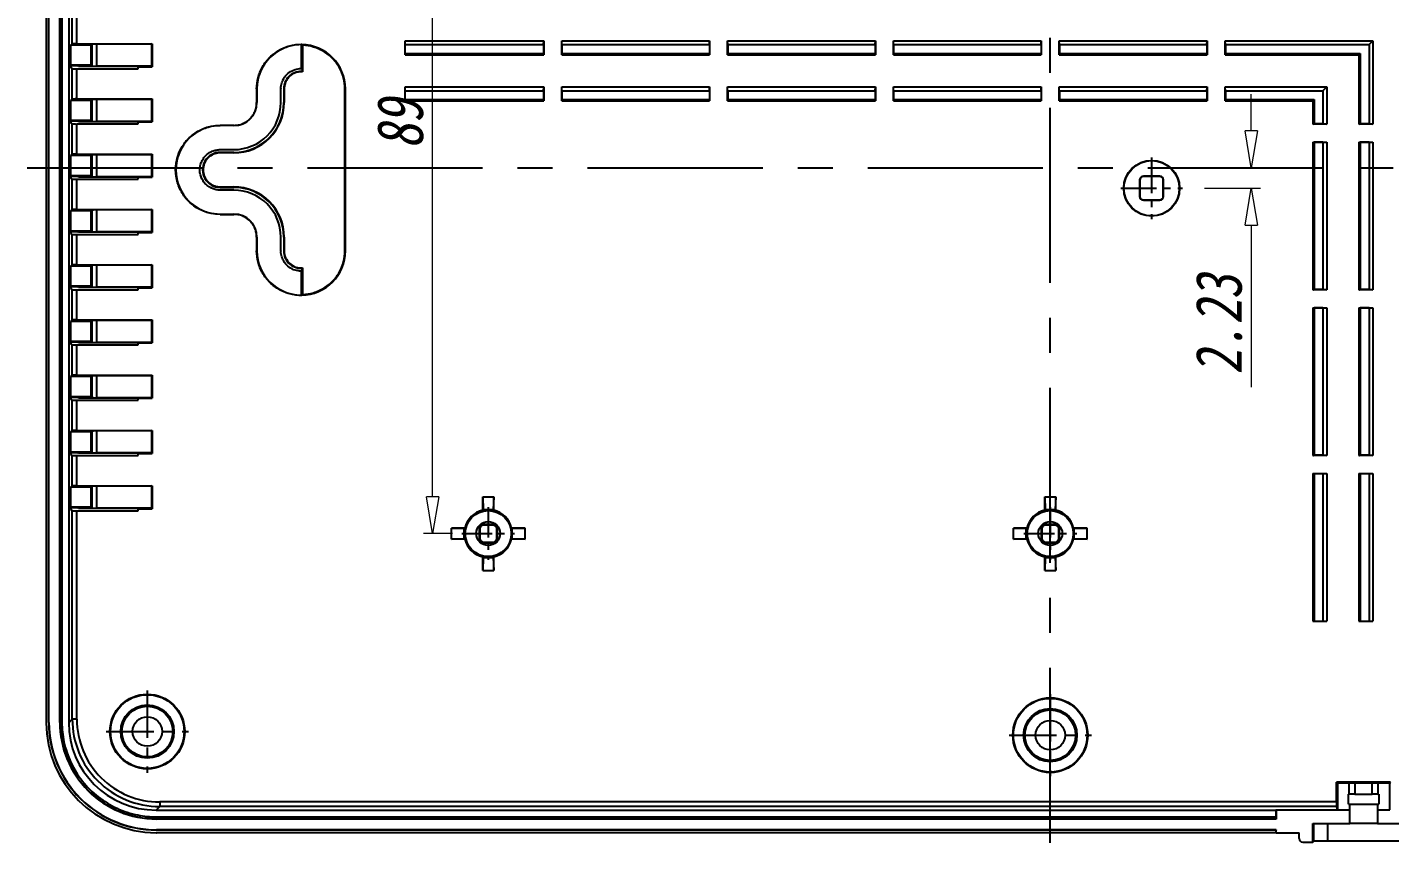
# Model space of a CAD drawing. Header units: millimetres. Extents: x 2151 to 2806, y 681 to 1136.
# Drawn here: x 2499.4 to 2647.3, y 962.6 to 1051.2 of the extents above; entities that cross this region are included whole.
import ezdxf

# ---------------------------------------------------------------- set-up
doc = ezdxf.new("R2010")
doc.units = ezdxf.units.MM
doc.linetypes.add('CENTER', pattern=[50.8, 31.75, -6.35, 6.35, -6.35])
doc.layers.add('02___PRT_ALL_AXES', color=7, linetype='Continuous')
doc.layers.add('dim', color=82, linetype='Continuous', lineweight=9)
doc.styles.add('wuwei', font='SimSun.ttf', dxfattribs={"width": 0.8, "oblique": 10})
doc.dimstyles.new('wuwei', dxfattribs={"dimscale": 2, "dimtxt": 2.5, "dimasz": 1.5, "dimexe": 0.3, "dimexo": 0.3, "dimgap": 0.5, "dimtad": 1, "dimdsep": 46, "dimtxsty": 'wuwei', "dimblk": 'CLOSEDBLANK', "dimcen": 0, "dimclrd": 42, "dimclre": 40, "dimclrt": 74, "dimazin": 2, "dimtfac": 1, "dimtofl": 0, "dimtmove": 0, "dimatfit": 3, "dimfxl": 0, "dimlwd": 5, "dimlwe": 5, "dimarcsym": 0})

# ---------------------------------------------------------------- blocks, each defined once
blk = doc.blocks.new('_ClosedBlank')
at = {"color": 0, "linetype": 'ByBlock', "lineweight": -2}
for p, q in [((-1, 0.167), (0, 0)), ((-1, 0.167), (-1, -0.167)), ((0, 0), (-1, -0.167))]:
    blk.add_line(p, q, dxfattribs=at)
blk = doc.blocks.new('*D16')
at = {"layer": 'Defpoints', "color": 0}
for p in [(2543.42, 1085.2), (2546.59, 1085.2), (2546.6, 996.2)]:
    blk.add_point(p, dxfattribs=at)
at = {"layer": 'dim', "color": 40, "lineweight": 5}
for p, q in [((2545.59, 1085.2), (2542.42, 1085.2)), ((2545.6, 996.2), (2542.42, 996.2))]:
    blk.add_line(p, q, dxfattribs=at)
at = {"layer": 'dim', "color": 42, "lineweight": 5}
blk.add_line((2543.42, 1000.2), (2543.42, 1081.2), dxfattribs=at)
at = {"layer": 'dim', "color": 42, "lineweight": 5, "xscale": 4, "yscale": 4, "zscale": 4}
for p, rotation in [((2543.42, 1085.2), 90), ((2543.42, 996.2), 270)]:
    blk.add_blockref('_ClosedBlank', p, dxfattribs=dict(at, rotation=rotation))
at = {"layer": 'dim', "color": 74, "insert": (2539.92, 1040.7), "char_height": 5, "attachment_point": 5, "rotation": 90, "style": 'wuwei'}
blk.add_mtext('89', dxfattribs=at)
blk = doc.blocks.new('*D17')
at = {"layer": 'Defpoints', "color": 0}
for p in [(2623.47, 1035.93), (2632.28, 1035.93), (2626.2, 1033.7)]:
    blk.add_point(p, dxfattribs=at)
at = {"layer": 'dim', "color": 42, "lineweight": 5}
for p, q in [((2632.28, 1039.93), (2632.28, 1043.93)), ((2632.28, 1029.7), (2632.28, 1012.11))]:
    blk.add_line(p, q, dxfattribs=at)
at = {"layer": 'dim', "color": 40, "lineweight": 5}
for p, q in [((2624.47, 1035.93), (2633.28, 1035.93)), ((2627.2, 1033.7), (2633.28, 1033.7))]:
    blk.add_line(p, q, dxfattribs=at)
at = {"layer": 'dim', "color": 42, "lineweight": 5, "xscale": 4, "yscale": 4, "zscale": 4}
for p, rotation in [((2632.28, 1035.93), 270), ((2632.28, 1033.7), 90)]:
    blk.add_blockref('_ClosedBlank', p, dxfattribs=dict(at, rotation=rotation))
at = {"layer": 'dim', "color": 74, "insert": (2628.78, 1018.91), "char_height": 5, "attachment_point": 5, "rotation": 90, "style": 'wuwei'}
blk.add_mtext('2.23', dxfattribs=at)

msp = doc.modelspace()

# ---------------------------------------------------------------- linework, layer by layer
at = {"color": 1, "linetype": 'CENTER', "ltscale": 0.598585}
for p, q in [((2610.463, 962.621), (2610.463, 1108.607)), ((2499.43, 1035.927), (2720.565, 1035.927))]:
    msp.add_line(p, q, dxfattribs=at)
at = {"color": 7, "linetype": 'Continuous'}
for p, q in [((2501.48, 1095.69), (2501.48, 975.711)), ((2501.763, 975.693), (2501.763, 1095.708)), ((2501.789, 975.693), (2501.789, 1095.708)), ((2502.964, 975.696), (2502.964, 1095.705)), ((2502.992, 1095.705), (2502.992, 975.696)), ((2503.199, 1095.705), (2503.199, 975.696)), ((2503.929, 1095.74), (2503.929, 975.661)), ((2504.314, 1049.388), (2504.314, 1052.695)), ((2504.814, 1049.401), (2504.814, 1052.682)), ((2504.314, 1049.388), (2504.121, 1049.243)), ((2504.121, 1049.243), (2504.121, 1047.058)), ((2506.323, 1049.243), (2504.121, 1049.243)), ((2504.814, 1049.401), (2512.982, 1049.401)), ((2506.439, 1049.33), (2506.323, 1049.243)), ((2506.323, 1049.243), (2506.323, 1047.058)), ((2506.439, 1049.33), (2506.439, 1046.971)), ((2506.938, 1049.343), (2506.938, 1046.958)), ((2512.924, 1049.343), (2506.938, 1049.343)), ((2512.982, 1049.401), (2512.924, 1049.343)), ((2512.924, 1049.343), (2512.924, 1046.958)), ((2512.982, 1049.401), (2512.982, 1046.901)), ((2529.163, 1049.301), (2529.163, 1046.705)), ((2529.198, 1049.335), (2529.198, 1049.3)), ((2529.32, 1049.237), (2529.32, 1046.341)), ((2540.463, 1049.299), (2540.436, 1049.701)), ((2540.436, 1048.201), (2540.436, 1049.701)), ((2540.436, 1049.701), (2555.489, 1049.701)), ((2540.463, 1048.332), (2540.463, 1049.299)), ((2540.463, 1049.299), (2555.463, 1049.299)), ((2555.463, 1049.299), (2555.489, 1049.701)), ((2555.463, 1049.299), (2555.463, 1048.332)), ((2555.489, 1049.701), (2555.489, 1048.201)), ((2557.463, 1049.299), (2557.436, 1049.701)), ((2557.436, 1048.201), (2557.436, 1049.701)), ((2557.436, 1049.701), (2573.489, 1049.701)), ((2557.463, 1049.299), (2557.463, 1048.332)), ((2557.463, 1049.299), (2573.463, 1049.299)), ((2573.463, 1049.299), (2573.489, 1049.701)), ((2573.463, 1049.299), (2573.463, 1048.332)), ((2573.489, 1049.701), (2573.489, 1048.201)), ((2575.463, 1049.299), (2575.436, 1049.701)), ((2575.436, 1048.201), (2575.436, 1049.701)), ((2575.436, 1049.701), (2591.489, 1049.701)), ((2575.463, 1049.299), (2575.463, 1048.332)), ((2575.463, 1049.299), (2591.463, 1049.299)), ((2591.463, 1049.299), (2591.489, 1049.701)), ((2591.463, 1049.299), (2591.463, 1048.332)), ((2591.489, 1049.701), (2591.489, 1048.201)), ((2593.436, 1048.201), (2593.436, 1049.701)), ((2593.436, 1049.701), (2609.489, 1049.701)), ((2593.463, 1049.299), (2593.436, 1049.701)), ((2593.463, 1049.299), (2593.463, 1048.332)), ((2593.463, 1049.299), (2609.463, 1049.299)), ((2609.463, 1049.299), (2609.489, 1049.701)), ((2609.463, 1049.299), (2609.463, 1048.332)), ((2609.489, 1049.701), (2609.489, 1048.201)), ((2611.436, 1049.701), (2627.489, 1049.701)), ((2611.436, 1048.201), (2611.436, 1049.701)), ((2611.463, 1049.299), (2611.436, 1049.701)), ((2611.463, 1049.299), (2627.463, 1049.299)), ((2611.463, 1049.299), (2611.463, 1048.332)), ((2627.463, 1049.299), (2627.489, 1049.701)), ((2627.463, 1049.299), (2627.463, 1048.332)), ((2627.489, 1049.701), (2627.489, 1048.201)), ((2629.436, 1049.701), (2645.463, 1049.701)), ((2629.463, 1049.299), (2629.436, 1049.701)), ((2629.436, 1048.201), (2629.436, 1049.701)), ((2629.463, 1049.299), (2645.061, 1049.299)), ((2629.463, 1049.299), (2629.463, 1048.332)), ((2645.061, 1049.299), (2645.463, 1049.701)), ((2645.061, 1049.299), (2645.061, 1040.701)), ((2645.463, 1049.701), (2645.463, 1040.674)), ((2506.323, 1047.058), (2504.121, 1047.058)), ((2504.174, 1047.018), (2504.121, 1047.058)), ((2504.174, 1047.018), (2504.174, 1046.8)), ((2504.174, 1047.018), (2504.874, 1047.018)), ((2505.007, 1046.919), (2504.874, 1047.018)), ((2506.439, 1046.971), (2506.323, 1047.058)), ((2540.436, 1048.201), (2540.45, 1048.271)), ((2540.436, 1048.201), (2555.489, 1048.201)), ((2540.463, 1048.332), (2555.463, 1048.332)), ((2540.463, 1048.271), (2555.463, 1048.271)), ((2555.489, 1048.201), (2555.475, 1048.271)), ((2557.436, 1048.201), (2557.45, 1048.271)), ((2557.436, 1048.201), (2573.489, 1048.201)), ((2557.463, 1048.332), (2573.463, 1048.332)), ((2557.463, 1048.271), (2573.463, 1048.271)), ((2573.489, 1048.201), (2573.475, 1048.271)), ((2575.436, 1048.201), (2575.45, 1048.271)), ((2575.436, 1048.201), (2591.489, 1048.201)), ((2575.463, 1048.332), (2591.463, 1048.332)), ((2575.463, 1048.271), (2591.463, 1048.271)), ((2591.489, 1048.201), (2591.475, 1048.271)), ((2593.436, 1048.201), (2593.45, 1048.271)), ((2593.436, 1048.201), (2609.489, 1048.201)), ((2593.463, 1048.332), (2609.463, 1048.332)), ((2593.463, 1048.271), (2609.463, 1048.271)), ((2609.489, 1048.201), (2609.475, 1048.271)), ((2611.436, 1048.201), (2611.45, 1048.271)), ((2611.436, 1048.201), (2627.489, 1048.201)), ((2611.463, 1048.332), (2627.463, 1048.332)), ((2611.463, 1048.271), (2627.463, 1048.271)), ((2627.489, 1048.201), (2627.475, 1048.271)), ((2629.436, 1048.201), (2629.45, 1048.271)), ((2629.436, 1048.201), (2643.963, 1048.201)), ((2629.463, 1048.332), (2644.094, 1048.332)), ((2629.463, 1048.271), (2644.033, 1048.271)), ((2643.963, 1048.201), (2644.033, 1048.271)), ((2643.963, 1048.201), (2643.963, 1040.674)), ((2644.033, 1048.271), (2644.033, 1040.701)), ((2644.094, 1048.332), (2644.094, 1040.701)), ((2504.314, 1046.695), (2504.174, 1046.8)), ((2504.314, 1043.388), (2504.314, 1046.695)), ((2504.814, 1043.401), (2504.814, 1046.682)), ((2504.814, 1046.682), (2511.481, 1046.682)), ((2511.463, 1046.919), (2505.007, 1046.919)), ((2512.924, 1046.958), (2506.938, 1046.958)), ((2511.481, 1046.901), (2511.463, 1046.919)), ((2511.481, 1046.682), (2511.481, 1046.901)), ((2511.481, 1046.901), (2512.982, 1046.901)), ((2512.982, 1046.901), (2512.924, 1046.958)), ((2529.267, 1046.598), (2529.267, 1046.398)), ((2524.328, 1044.501), (2524.328, 1043.001)), ((2524.363, 1044.501), (2524.328, 1044.501)), ((2524.363, 1044.501), (2524.363, 1043.001)), ((2526.958, 1043.001), (2526.958, 1044.501)), ((2527.263, 1044.501), (2527.263, 1043.001)), ((2527.315, 1044.501), (2527.263, 1044.501)), ((2527.315, 1044.501), (2527.315, 1043.001)), ((2533.902, 1026.901), (2533.902, 1044.501)), ((2533.963, 1044.501), (2533.902, 1044.501)), ((2533.963, 1026.901), (2533.963, 1044.501)), ((2540.463, 1044.299), (2540.436, 1044.701)), ((2540.436, 1043.201), (2540.436, 1044.701)), ((2540.436, 1044.701), (2555.489, 1044.701)), ((2540.463, 1043.332), (2540.463, 1044.299)), ((2540.463, 1044.299), (2555.463, 1044.299)), ((2555.463, 1044.299), (2555.489, 1044.701)), ((2555.463, 1044.299), (2555.463, 1043.332)), ((2555.489, 1044.701), (2555.489, 1043.201)), ((2557.436, 1043.201), (2557.436, 1044.701)), ((2557.436, 1044.701), (2573.489, 1044.701)), ((2557.463, 1044.299), (2557.463, 1043.332)), ((2557.463, 1044.299), (2573.463, 1044.299)), ((2573.463, 1044.299), (2573.489, 1044.701)), ((2573.463, 1044.299), (2573.463, 1043.332)), ((2573.489, 1044.701), (2573.489, 1043.201)), ((2575.436, 1043.201), (2575.436, 1044.701)), ((2575.436, 1044.701), (2591.489, 1044.701)), ((2575.463, 1044.299), (2575.463, 1043.332)), ((2575.463, 1044.299), (2591.463, 1044.299)), ((2591.463, 1044.299), (2591.489, 1044.701)), ((2591.463, 1044.299), (2591.463, 1043.332)), ((2591.489, 1044.701), (2591.489, 1043.201)), ((2593.436, 1043.201), (2593.436, 1044.701)), ((2593.436, 1044.701), (2609.489, 1044.701)), ((2593.463, 1044.299), (2593.463, 1043.332)), ((2593.463, 1044.299), (2609.463, 1044.299)), ((2609.463, 1044.299), (2609.489, 1044.701)), ((2609.463, 1044.299), (2609.463, 1043.332)), ((2609.489, 1044.701), (2609.489, 1043.201)), ((2611.436, 1044.701), (2627.489, 1044.701)), ((2611.436, 1043.201), (2611.436, 1044.701)), ((2611.463, 1044.299), (2627.463, 1044.299)), ((2611.463, 1044.299), (2611.463, 1043.332)), ((2627.463, 1044.299), (2627.489, 1044.701)), ((2627.463, 1044.299), (2627.463, 1043.332)), ((2627.489, 1044.701), (2627.489, 1043.201)), ((2629.436, 1044.701), (2640.463, 1044.701)), ((2629.463, 1044.299), (2629.436, 1044.701)), ((2629.436, 1043.201), (2629.436, 1044.701)), ((2629.463, 1044.299), (2640.061, 1044.299)), ((2629.463, 1044.299), (2629.463, 1043.332)), ((2640.061, 1044.299), (2640.463, 1044.701)), ((2640.061, 1044.299), (2640.061, 1040.701)), ((2640.463, 1044.701), (2640.463, 1040.674)), ((2504.314, 1043.388), (2504.121, 1043.243)), ((2504.121, 1043.243), (2504.121, 1041.058)), ((2506.323, 1043.243), (2504.121, 1043.243)), ((2504.814, 1043.401), (2512.982, 1043.401)), ((2506.439, 1043.33), (2506.323, 1043.243)), ((2506.323, 1043.243), (2506.323, 1041.058)), ((2506.439, 1043.33), (2506.439, 1040.971)), ((2506.938, 1043.343), (2506.938, 1040.958)), ((2512.924, 1043.343), (2506.938, 1043.343)), ((2512.982, 1043.401), (2512.924, 1043.343)), ((2512.924, 1043.343), (2512.924, 1040.958)), ((2512.982, 1043.401), (2512.982, 1040.901)), ((2524.363, 1043.001), (2524.328, 1043.001)), ((2527.315, 1043.001), (2527.263, 1043.001)), ((2540.436, 1043.201), (2540.45, 1043.271)), ((2540.436, 1043.201), (2555.489, 1043.201)), ((2540.463, 1043.332), (2555.463, 1043.332)), ((2540.463, 1043.271), (2555.463, 1043.271)), ((2555.489, 1043.201), (2555.475, 1043.271)), ((2557.436, 1043.201), (2557.45, 1043.271)), ((2557.436, 1043.201), (2573.489, 1043.201)), ((2557.463, 1043.332), (2573.463, 1043.332)), ((2557.463, 1043.271), (2573.463, 1043.271)), ((2573.489, 1043.201), (2573.475, 1043.271)), ((2575.436, 1043.201), (2575.45, 1043.271)), ((2575.436, 1043.201), (2591.489, 1043.201)), ((2575.463, 1043.332), (2591.463, 1043.332)), ((2575.463, 1043.271), (2591.463, 1043.271)), ((2591.489, 1043.201), (2591.475, 1043.271)), ((2593.436, 1043.201), (2593.45, 1043.271)), ((2593.436, 1043.201), (2609.489, 1043.201)), ((2593.463, 1043.332), (2609.463, 1043.332)), ((2593.463, 1043.271), (2609.463, 1043.271)), ((2609.489, 1043.201), (2609.475, 1043.271)), ((2611.436, 1043.201), (2611.45, 1043.271)), ((2611.436, 1043.201), (2627.489, 1043.201)), ((2611.463, 1043.332), (2627.463, 1043.332)), ((2611.463, 1043.271), (2627.463, 1043.271)), ((2627.489, 1043.201), (2627.475, 1043.271)), ((2629.436, 1043.201), (2629.45, 1043.271)), ((2629.436, 1043.201), (2638.963, 1043.201)), ((2629.463, 1043.332), (2639.094, 1043.332)), ((2629.463, 1043.271), (2639.033, 1043.271)), ((2638.963, 1043.201), (2639.033, 1043.271)), ((2638.963, 1043.201), (2638.963, 1040.674)), ((2639.033, 1043.271), (2639.033, 1040.701)), ((2639.094, 1043.332), (2639.094, 1040.701)), ((2506.323, 1041.058), (2504.121, 1041.058)), ((2504.174, 1041.018), (2504.121, 1041.058)), ((2506.439, 1040.971), (2506.323, 1041.058)), ((2504.174, 1041.018), (2504.174, 1040.8)), ((2504.174, 1041.018), (2504.874, 1041.018)), ((2504.314, 1040.695), (2504.174, 1040.8)), ((2504.314, 1037.388), (2504.314, 1040.695)), ((2504.814, 1037.401), (2504.814, 1040.682)), ((2504.814, 1040.682), (2511.481, 1040.682)), ((2505.007, 1040.919), (2504.874, 1041.018)), ((2511.463, 1040.919), (2505.007, 1040.919)), ((2512.924, 1040.958), (2506.938, 1040.958)), ((2511.481, 1040.901), (2511.463, 1040.919)), ((2511.481, 1040.682), (2511.481, 1040.901)), ((2511.481, 1040.901), (2512.982, 1040.901)), ((2512.982, 1040.901), (2512.924, 1040.958)), ((2520.363, 1040.501), (2520.363, 1040.535)), ((2521.863, 1040.535), (2520.363, 1040.535)), ((2521.863, 1040.501), (2520.363, 1040.501)), ((2521.863, 1040.501), (2521.863, 1040.535)), ((2638.963, 1040.674), (2639.033, 1040.688)), ((2640.463, 1040.674), (2638.963, 1040.674)), ((2640.061, 1040.701), (2639.094, 1040.701)), ((2640.061, 1040.701), (2640.463, 1040.674)), ((2643.963, 1040.674), (2644.033, 1040.688)), ((2645.463, 1040.674), (2643.963, 1040.674)), ((2645.061, 1040.701), (2644.094, 1040.701)), ((2645.061, 1040.701), (2645.463, 1040.674)), ((2638.963, 1038.727), (2639.033, 1038.713)), ((2638.963, 1038.727), (2640.463, 1038.727)), ((2638.963, 1038.727), (2638.963, 1022.674)), ((2639.033, 1038.701), (2639.033, 1022.701)), ((2640.061, 1038.701), (2639.094, 1038.701)), ((2639.094, 1038.701), (2639.094, 1022.701)), ((2640.061, 1038.701), (2640.463, 1038.727)), ((2640.061, 1038.701), (2640.061, 1022.701)), ((2640.463, 1038.727), (2640.463, 1022.674)), ((2643.963, 1038.727), (2644.033, 1038.713)), ((2643.963, 1038.727), (2645.463, 1038.727)), ((2643.963, 1038.727), (2643.963, 1022.674)), ((2644.033, 1038.701), (2644.033, 1022.701)), ((2645.061, 1038.701), (2644.094, 1038.701)), ((2644.094, 1038.701), (2644.094, 1022.701)), ((2645.061, 1038.701), (2645.463, 1038.727)), ((2645.061, 1038.701), (2645.061, 1022.701)), ((2645.463, 1038.727), (2645.463, 1022.674)), ((2504.314, 1037.388), (2504.121, 1037.243)), ((2504.121, 1037.243), (2504.121, 1035.058)), ((2506.323, 1037.243), (2504.121, 1037.243)), ((2504.814, 1037.401), (2512.982, 1037.401)), ((2506.439, 1037.33), (2506.323, 1037.243)), ((2506.323, 1037.243), (2506.323, 1035.058)), ((2506.439, 1037.33), (2506.439, 1034.971)), ((2506.938, 1037.343), (2506.938, 1034.958)), ((2512.924, 1037.343), (2506.938, 1037.343)), ((2512.982, 1037.401), (2512.924, 1037.343)), ((2512.924, 1037.343), (2512.924, 1034.958)), ((2512.982, 1037.401), (2512.982, 1034.901)), ((2520.363, 1037.905), (2521.863, 1037.905)), ((2520.363, 1037.548), (2520.363, 1037.601)), ((2521.863, 1037.601), (2520.363, 1037.601)), ((2521.863, 1037.548), (2520.363, 1037.548)), ((2521.863, 1037.548), (2521.863, 1037.601)), ((2506.323, 1035.058), (2504.121, 1035.058)), ((2504.174, 1035.018), (2504.121, 1035.058)), ((2504.174, 1035.018), (2504.174, 1034.8)), ((2504.174, 1035.018), (2504.874, 1035.018)), ((2504.314, 1034.695), (2504.174, 1034.8)), ((2504.314, 1031.388), (2504.314, 1034.695)), ((2504.814, 1031.401), (2504.814, 1034.682)), ((2504.814, 1034.682), (2511.481, 1034.682)), ((2505.007, 1034.919), (2504.874, 1035.018)), ((2511.463, 1034.919), (2505.007, 1034.919)), ((2506.439, 1034.971), (2506.323, 1035.058)), ((2512.924, 1034.958), (2506.938, 1034.958)), ((2511.481, 1034.901), (2511.463, 1034.919)), ((2511.481, 1034.682), (2511.481, 1034.901)), ((2511.481, 1034.901), (2512.982, 1034.901)), ((2512.982, 1034.901), (2512.924, 1034.958)), ((2520.363, 1033.853), (2520.363, 1033.801)), ((2520.363, 1033.853), (2521.863, 1033.853)), ((2520.363, 1033.801), (2521.863, 1033.801)), ((2521.863, 1033.853), (2521.863, 1033.801)), ((2620.163, 1034.601), (2620.198, 1034.601)), ((2620.163, 1034.601), (2620.163, 1032.801)), ((2620.198, 1034.601), (2620.198, 1032.801)), ((2622.363, 1035.001), (2620.563, 1035.001)), ((2620.563, 1035.001), (2620.563, 1034.966)), ((2622.363, 1034.966), (2620.563, 1034.966)), ((2622.363, 1035.001), (2622.363, 1034.966)), ((2622.763, 1034.601), (2622.728, 1034.601)), ((2622.728, 1032.801), (2622.728, 1034.601)), ((2622.763, 1032.801), (2622.763, 1034.601)), ((2521.863, 1033.496), (2520.363, 1033.496)), ((2620.163, 1032.801), (2620.198, 1032.801)), ((2620.563, 1032.435), (2622.363, 1032.435)), ((2620.563, 1032.401), (2620.563, 1032.435)), ((2620.563, 1032.401), (2622.363, 1032.401)), ((2622.363, 1032.401), (2622.363, 1032.435)), ((2622.763, 1032.801), (2622.728, 1032.801)), ((2504.314, 1031.388), (2504.121, 1031.243)), ((2504.121, 1031.243), (2504.121, 1029.058)), ((2506.323, 1031.243), (2504.121, 1031.243)), ((2504.814, 1031.401), (2512.982, 1031.401)), ((2506.439, 1031.33), (2506.323, 1031.243)), ((2506.323, 1031.243), (2506.323, 1029.058)), ((2506.439, 1031.33), (2506.439, 1028.971)), ((2506.938, 1031.343), (2506.938, 1028.958)), ((2512.924, 1031.343), (2506.938, 1031.343)), ((2512.982, 1031.401), (2512.924, 1031.343)), ((2512.924, 1031.343), (2512.924, 1028.958)), ((2512.982, 1031.401), (2512.982, 1028.901)), ((2520.363, 1030.901), (2520.363, 1030.866)), ((2520.363, 1030.901), (2521.863, 1030.901)), ((2520.363, 1030.866), (2521.863, 1030.866)), ((2521.863, 1030.901), (2521.863, 1030.866)), ((2506.323, 1029.058), (2504.121, 1029.058)), ((2504.174, 1029.018), (2504.121, 1029.058)), ((2504.174, 1029.018), (2504.174, 1028.8)), ((2504.174, 1029.018), (2504.874, 1029.018)), ((2504.314, 1028.695), (2504.174, 1028.8)), ((2504.314, 1025.388), (2504.314, 1028.695)), ((2504.814, 1025.401), (2504.814, 1028.682)), ((2504.814, 1028.682), (2511.481, 1028.682)), ((2505.007, 1028.919), (2504.874, 1029.018)), ((2511.463, 1028.919), (2505.007, 1028.919)), ((2506.439, 1028.971), (2506.323, 1029.058)), ((2512.924, 1028.958), (2506.938, 1028.958)), ((2511.481, 1028.901), (2511.463, 1028.919)), ((2511.481, 1028.682), (2511.481, 1028.901)), ((2511.481, 1028.901), (2512.982, 1028.901)), ((2512.982, 1028.901), (2512.924, 1028.958)), ((2524.328, 1028.401), (2524.328, 1026.901)), ((2524.363, 1028.401), (2524.328, 1028.401)), ((2524.363, 1028.401), (2524.363, 1026.901)), ((2526.958, 1026.901), (2526.958, 1028.401)), ((2527.263, 1028.401), (2527.263, 1026.901)), ((2527.315, 1028.401), (2527.263, 1028.401)), ((2527.315, 1028.401), (2527.315, 1026.901)), ((2524.363, 1026.901), (2524.328, 1026.901)), ((2527.315, 1026.901), (2527.263, 1026.901)), ((2533.963, 1026.901), (2533.902, 1026.901)), ((2504.314, 1025.388), (2504.121, 1025.243)), ((2504.121, 1025.243), (2504.121, 1023.058)), ((2506.323, 1025.243), (2504.121, 1025.243)), ((2504.814, 1025.401), (2512.982, 1025.401)), ((2506.439, 1025.33), (2506.323, 1025.243)), ((2506.323, 1025.243), (2506.323, 1023.058)), ((2506.439, 1025.33), (2506.439, 1022.971)), ((2506.938, 1025.343), (2506.938, 1022.958)), ((2512.924, 1025.343), (2506.938, 1025.343)), ((2512.982, 1025.401), (2512.924, 1025.343)), ((2512.924, 1025.343), (2512.924, 1022.958)), ((2512.982, 1025.401), (2512.982, 1022.901)), ((2529.267, 1024.803), (2529.267, 1025.004)), ((2529.32, 1025.06), (2529.32, 1022.164)), ((2529.163, 1024.696), (2529.163, 1022.101)), ((2506.323, 1023.058), (2504.121, 1023.058)), ((2504.174, 1023.018), (2504.121, 1023.058)), ((2504.174, 1023.018), (2504.174, 1022.8)), ((2504.174, 1023.018), (2504.874, 1023.018)), ((2504.314, 1022.695), (2504.174, 1022.8)), ((2504.314, 1019.388), (2504.314, 1022.695)), ((2504.814, 1019.401), (2504.814, 1022.682)), ((2504.814, 1022.682), (2511.481, 1022.682)), ((2505.007, 1022.919), (2504.874, 1023.018)), ((2511.463, 1022.919), (2505.007, 1022.919)), ((2506.439, 1022.971), (2506.323, 1023.058)), ((2512.924, 1022.958), (2506.938, 1022.958)), ((2511.481, 1022.901), (2511.463, 1022.919)), ((2511.481, 1022.682), (2511.481, 1022.901)), ((2511.481, 1022.901), (2512.982, 1022.901)), ((2512.982, 1022.901), (2512.924, 1022.958)), ((2529.198, 1022.101), (2529.198, 1022.066)), ((2638.963, 1022.674), (2639.033, 1022.688)), ((2640.463, 1022.674), (2638.963, 1022.674)), ((2640.061, 1022.701), (2639.094, 1022.701)), ((2640.061, 1022.701), (2640.463, 1022.674)), ((2643.963, 1022.674), (2644.033, 1022.688)), ((2645.463, 1022.674), (2643.963, 1022.674)), ((2645.061, 1022.701), (2644.094, 1022.701)), ((2645.061, 1022.701), (2645.463, 1022.674)), ((2638.963, 1020.727), (2639.033, 1020.713)), ((2638.963, 1020.727), (2640.463, 1020.727)), ((2638.963, 1020.727), (2638.963, 1004.674)), ((2639.033, 1020.701), (2639.033, 1004.701)), ((2640.061, 1020.701), (2639.094, 1020.701)), ((2639.094, 1020.701), (2639.094, 1004.701)), ((2640.061, 1020.701), (2640.463, 1020.727)), ((2640.061, 1020.701), (2640.061, 1004.701)), ((2640.463, 1020.727), (2640.463, 1004.674)), ((2643.963, 1020.727), (2644.033, 1020.713)), ((2643.963, 1020.727), (2645.463, 1020.727)), ((2643.963, 1020.727), (2643.963, 1004.674)), ((2644.033, 1020.701), (2644.033, 1004.701)), ((2645.061, 1020.701), (2644.094, 1020.701)), ((2644.094, 1020.701), (2644.094, 1004.701)), ((2645.061, 1020.701), (2645.463, 1020.727)), ((2645.061, 1020.701), (2645.061, 1004.701)), ((2645.463, 1020.727), (2645.463, 1004.674)), ((2504.314, 1019.388), (2504.121, 1019.243)), ((2504.121, 1019.243), (2504.121, 1017.058)), ((2506.323, 1019.243), (2504.121, 1019.243)), ((2504.814, 1019.401), (2512.982, 1019.401)), ((2506.439, 1019.33), (2506.323, 1019.243)), ((2506.323, 1019.243), (2506.323, 1017.058)), ((2506.439, 1019.33), (2506.439, 1016.971)), ((2506.938, 1019.343), (2506.938, 1016.958)), ((2512.924, 1019.343), (2506.938, 1019.343)), ((2512.982, 1019.401), (2512.924, 1019.343)), ((2512.924, 1019.343), (2512.924, 1016.958)), ((2512.982, 1019.401), (2512.982, 1016.901)), ((2506.323, 1017.058), (2504.121, 1017.058)), ((2504.174, 1017.018), (2504.121, 1017.058)), ((2504.174, 1017.018), (2504.174, 1016.8)), ((2504.174, 1017.018), (2504.874, 1017.018)), ((2504.314, 1016.695), (2504.174, 1016.8)), ((2504.314, 1013.388), (2504.314, 1016.695)), ((2504.814, 1013.401), (2504.814, 1016.682)), ((2504.814, 1016.682), (2511.481, 1016.682)), ((2505.007, 1016.919), (2504.874, 1017.018)), ((2511.463, 1016.919), (2505.007, 1016.919)), ((2506.439, 1016.971), (2506.323, 1017.058)), ((2512.924, 1016.958), (2506.938, 1016.958)), ((2511.481, 1016.901), (2511.463, 1016.919)), ((2511.481, 1016.682), (2511.481, 1016.901)), ((2511.481, 1016.901), (2512.982, 1016.901)), ((2512.982, 1016.901), (2512.924, 1016.958)), ((2504.314, 1013.388), (2504.121, 1013.243)), ((2504.121, 1013.243), (2504.121, 1011.058)), ((2506.323, 1013.243), (2504.121, 1013.243)), ((2504.814, 1013.401), (2512.982, 1013.401)), ((2506.439, 1013.33), (2506.323, 1013.243)), ((2506.323, 1013.243), (2506.323, 1011.058)), ((2506.439, 1013.33), (2506.439, 1010.971)), ((2506.938, 1013.343), (2506.938, 1010.958)), ((2512.924, 1013.343), (2506.938, 1013.343)), ((2512.982, 1013.401), (2512.924, 1013.343)), ((2512.924, 1013.343), (2512.924, 1010.958)), ((2512.982, 1013.401), (2512.982, 1010.901)), ((2506.323, 1011.058), (2504.121, 1011.058)), ((2504.174, 1011.018), (2504.121, 1011.058)), ((2504.174, 1011.018), (2504.174, 1010.8)), ((2504.174, 1011.018), (2504.874, 1011.018)), ((2504.314, 1010.695), (2504.174, 1010.8)), ((2504.314, 1007.388), (2504.314, 1010.695)), ((2504.814, 1007.401), (2504.814, 1010.682)), ((2504.814, 1010.682), (2511.481, 1010.682)), ((2505.007, 1010.919), (2504.874, 1011.018)), ((2511.463, 1010.919), (2505.007, 1010.919)), ((2506.439, 1010.971), (2506.323, 1011.058)), ((2512.924, 1010.958), (2506.938, 1010.958)), ((2511.481, 1010.901), (2511.463, 1010.919)), ((2511.481, 1010.682), (2511.481, 1010.901)), ((2511.481, 1010.901), (2512.982, 1010.901)), ((2512.982, 1010.901), (2512.924, 1010.958)), ((2504.314, 1007.388), (2504.121, 1007.243)), ((2504.121, 1007.243), (2504.121, 1005.058)), ((2506.323, 1007.243), (2504.121, 1007.243)), ((2504.814, 1007.401), (2512.982, 1007.401)), ((2506.439, 1007.33), (2506.323, 1007.243)), ((2506.323, 1007.243), (2506.323, 1005.058)), ((2506.439, 1007.33), (2506.439, 1004.971)), ((2506.938, 1007.343), (2506.938, 1004.958)), ((2512.924, 1007.343), (2506.938, 1007.343)), ((2512.982, 1007.401), (2512.924, 1007.343)), ((2512.924, 1007.343), (2512.924, 1004.958)), ((2512.982, 1007.401), (2512.982, 1004.901)), ((2506.323, 1005.058), (2504.121, 1005.058)), ((2504.174, 1005.018), (2504.121, 1005.058)), ((2504.174, 1005.018), (2504.174, 1004.8)), ((2504.174, 1005.018), (2504.874, 1005.018)), ((2504.314, 1004.695), (2504.174, 1004.8)), ((2504.314, 1001.388), (2504.314, 1004.695)), ((2504.814, 1001.401), (2504.814, 1004.682)), ((2504.814, 1004.682), (2511.481, 1004.682)), ((2505.007, 1004.919), (2504.874, 1005.018)), ((2511.463, 1004.919), (2505.007, 1004.919)), ((2506.439, 1004.971), (2506.323, 1005.058)), ((2512.924, 1004.958), (2506.938, 1004.958)), ((2511.481, 1004.901), (2511.463, 1004.919)), ((2511.481, 1004.682), (2511.481, 1004.901)), ((2511.481, 1004.901), (2512.982, 1004.901)), ((2512.982, 1004.901), (2512.924, 1004.958)), ((2638.963, 1004.674), (2639.033, 1004.688)), ((2640.463, 1004.674), (2638.963, 1004.674)), ((2640.061, 1004.701), (2639.094, 1004.701)), ((2640.061, 1004.701), (2640.463, 1004.674)), ((2643.963, 1004.674), (2644.033, 1004.688)), ((2645.463, 1004.674), (2643.963, 1004.674)), ((2645.061, 1004.701), (2644.094, 1004.701)), ((2645.061, 1004.701), (2645.463, 1004.674)), ((2638.963, 1002.727), (2639.033, 1002.713)), ((2638.963, 1002.727), (2640.463, 1002.727)), ((2638.963, 1002.727), (2638.963, 986.674)), ((2639.033, 1002.701), (2639.033, 986.701)), ((2640.061, 1002.701), (2639.094, 1002.701)), ((2639.094, 1002.701), (2639.094, 986.701)), ((2640.061, 1002.701), (2640.463, 1002.727)), ((2640.061, 1002.701), (2640.061, 986.701)), ((2640.463, 1002.727), (2640.463, 986.674)), ((2643.963, 1002.727), (2644.033, 1002.713)), ((2643.963, 1002.727), (2645.463, 1002.727)), ((2643.963, 1002.727), (2643.963, 986.674)), ((2644.033, 1002.701), (2644.033, 986.701)), ((2645.061, 1002.701), (2644.094, 1002.701)), ((2644.094, 1002.701), (2644.094, 986.701)), ((2645.061, 1002.701), (2645.463, 1002.727)), ((2645.061, 1002.701), (2645.061, 986.701)), ((2645.463, 1002.727), (2645.463, 986.674)), ((2504.314, 1001.388), (2504.121, 1001.243)), ((2504.121, 1001.243), (2504.121, 999.058)), ((2506.323, 1001.243), (2504.121, 1001.243)), ((2504.814, 1001.401), (2512.982, 1001.401)), ((2506.439, 1001.33), (2506.323, 1001.243)), ((2506.323, 1001.243), (2506.323, 999.058)), ((2506.439, 1001.33), (2506.439, 998.971)), ((2506.938, 1001.343), (2506.938, 998.958)), ((2512.924, 1001.343), (2506.938, 1001.343)), ((2512.982, 1001.401), (2512.924, 1001.343)), ((2512.924, 1001.343), (2512.924, 998.958)), ((2512.982, 1001.401), (2512.982, 998.901)), ((2548.863, 1000.201), (2548.915, 998.804)), ((2548.863, 998.734), (2548.863, 1000.201)), ((2548.863, 1000.201), (2550.063, 1000.201)), ((2550.063, 1000.201), (2550.01, 998.804)), ((2550.063, 998.734), (2550.063, 1000.201)), ((2609.863, 1000.201), (2609.915, 998.804)), ((2609.863, 998.734), (2609.863, 1000.201)), ((2609.863, 1000.201), (2611.063, 1000.201)), ((2611.063, 1000.201), (2611.01, 998.804)), ((2611.063, 998.734), (2611.063, 1000.201)), ((2506.323, 999.058), (2504.121, 999.058)), ((2504.174, 999.018), (2504.121, 999.058)), ((2504.174, 999.018), (2504.174, 998.8)), ((2504.174, 999.018), (2504.874, 999.018)), ((2504.314, 998.695), (2504.174, 998.8)), ((2504.314, 976.046), (2504.314, 998.695)), ((2504.814, 976.046), (2504.814, 998.682)), ((2504.814, 998.682), (2511.481, 998.682)), ((2505.007, 998.919), (2504.874, 999.018)), ((2511.463, 998.919), (2505.007, 998.919)), ((2506.439, 998.971), (2506.323, 999.058)), ((2512.924, 998.958), (2506.938, 998.958)), ((2511.481, 998.901), (2511.463, 998.919)), ((2511.481, 998.682), (2511.481, 998.901)), ((2511.481, 998.901), (2512.982, 998.901)), ((2512.982, 998.901), (2512.924, 998.958)), ((2548.863, 998.734), (2548.915, 998.675)), ((2548.915, 998.804), (2548.915, 998.675)), ((2548.915, 998.804), (2550.01, 998.804)), ((2550.01, 998.804), (2550.01, 998.675)), ((2550.063, 998.734), (2550.01, 998.675)), ((2609.863, 998.734), (2609.915, 998.675)), ((2609.915, 998.804), (2609.915, 998.675)), ((2609.915, 998.804), (2611.01, 998.804)), ((2611.01, 998.804), (2611.01, 998.675)), ((2611.063, 998.734), (2611.01, 998.675)), ((2545.463, 995.601), (2545.463, 996.801)), ((2546.929, 996.801), (2545.463, 996.801)), ((2545.463, 996.801), (2546.859, 996.748)), ((2546.859, 995.653), (2546.859, 996.748)), ((2546.859, 996.748), (2546.989, 996.748)), ((2546.929, 996.801), (2546.989, 996.748)), ((2548.462, 996.701), (2548.462, 995.701)), ((2548.54, 996.701), (2548.462, 996.701)), ((2548.54, 996.701), (2548.54, 995.701)), ((2548.963, 997.123), (2548.963, 997.201)), ((2549.963, 997.201), (2548.963, 997.201)), ((2549.963, 997.123), (2548.963, 997.123)), ((2549.963, 997.123), (2549.963, 997.201)), ((2550.385, 995.701), (2550.385, 996.701)), ((2550.385, 996.701), (2550.463, 996.701)), ((2550.463, 995.701), (2550.463, 996.701)), ((2551.996, 996.801), (2551.937, 996.748)), ((2551.937, 996.748), (2552.066, 996.748)), ((2553.463, 996.801), (2551.996, 996.801)), ((2552.066, 996.748), (2553.463, 996.801)), ((2552.066, 995.653), (2552.066, 996.748)), ((2553.463, 995.601), (2553.463, 996.801)), ((2606.463, 995.601), (2606.463, 996.801)), ((2607.929, 996.801), (2606.463, 996.801)), ((2606.463, 996.801), (2607.859, 996.748)), ((2607.859, 995.653), (2607.859, 996.748)), ((2607.859, 996.748), (2607.989, 996.748)), ((2607.929, 996.801), (2607.989, 996.748)), ((2609.462, 996.701), (2609.462, 995.701)), ((2609.54, 996.701), (2609.462, 996.701)), ((2609.54, 996.701), (2609.54, 995.701)), ((2609.963, 997.123), (2609.963, 997.201)), ((2610.963, 997.201), (2609.963, 997.201)), ((2610.963, 997.123), (2609.963, 997.123)), ((2610.963, 997.123), (2610.963, 997.201)), ((2611.385, 995.701), (2611.385, 996.701)), ((2611.385, 996.701), (2611.463, 996.701)), ((2611.463, 995.701), (2611.463, 996.701)), ((2612.996, 996.801), (2612.937, 996.748)), ((2612.937, 996.748), (2613.066, 996.748)), ((2614.463, 996.801), (2612.996, 996.801)), ((2613.066, 996.748), (2614.463, 996.801)), ((2613.066, 995.653), (2613.066, 996.748)), ((2614.463, 995.601), (2614.463, 996.801)), ((2545.463, 995.601), (2546.859, 995.653)), ((2546.929, 995.601), (2545.463, 995.601)), ((2546.859, 995.653), (2546.989, 995.653)), ((2546.929, 995.601), (2546.989, 995.653)), ((2548.54, 995.701), (2548.462, 995.701)), ((2548.963, 995.278), (2548.963, 995.2)), ((2548.963, 995.278), (2549.963, 995.278)), ((2549.963, 995.278), (2549.963, 995.2)), ((2550.385, 995.701), (2550.463, 995.701)), ((2551.937, 995.653), (2552.066, 995.653)), ((2551.996, 995.601), (2551.937, 995.653)), ((2553.463, 995.601), (2551.996, 995.601)), ((2552.066, 995.653), (2553.463, 995.601)), ((2606.463, 995.601), (2607.859, 995.653)), ((2607.929, 995.601), (2606.463, 995.601)), ((2607.859, 995.653), (2607.989, 995.653)), ((2607.929, 995.601), (2607.989, 995.653)), ((2609.54, 995.701), (2609.462, 995.701)), ((2609.963, 995.278), (2609.963, 995.2)), ((2609.963, 995.278), (2610.963, 995.278)), ((2610.963, 995.278), (2610.963, 995.2)), ((2611.385, 995.701), (2611.463, 995.701)), ((2612.996, 995.601), (2612.937, 995.653)), ((2612.937, 995.653), (2613.066, 995.653)), ((2614.463, 995.601), (2612.996, 995.601)), ((2613.066, 995.653), (2614.463, 995.601)), ((2548.863, 993.667), (2548.915, 993.727)), ((2548.915, 993.727), (2548.915, 993.597)), ((2548.963, 995.2), (2549.963, 995.2)), ((2550.01, 993.727), (2550.01, 993.597)), ((2550.063, 993.667), (2550.01, 993.727)), ((2609.863, 993.667), (2609.915, 993.727)), ((2609.915, 993.727), (2609.915, 993.597)), ((2609.963, 995.2), (2610.963, 995.2)), ((2611.01, 993.727), (2611.01, 993.597)), ((2611.063, 993.667), (2611.01, 993.727)), ((2548.863, 992.201), (2548.863, 993.667)), ((2548.915, 993.597), (2548.863, 992.201)), ((2548.915, 993.597), (2550.01, 993.597)), ((2550.01, 993.597), (2550.063, 992.201)), ((2550.063, 992.201), (2550.063, 993.667)), ((2609.863, 992.201), (2609.863, 993.667)), ((2609.915, 993.597), (2609.863, 992.201)), ((2609.915, 993.597), (2611.01, 993.597)), ((2611.01, 993.597), (2611.063, 992.201)), ((2611.063, 992.201), (2611.063, 993.667)), ((2548.863, 992.201), (2550.063, 992.201)), ((2609.863, 992.201), (2611.063, 992.201)), ((2638.963, 986.674), (2639.033, 986.688)), ((2638.963, 986.674), (2640.463, 986.674)), ((2639.094, 986.701), (2640.061, 986.701)), ((2640.061, 986.701), (2640.463, 986.674)), ((2643.963, 986.674), (2644.033, 986.688)), ((2643.963, 986.674), (2645.463, 986.674)), ((2644.094, 986.701), (2645.061, 986.701)), ((2645.061, 986.701), (2645.463, 986.674)), ((2503.929, 975.661), (2504.314, 976.046)), ((2504.814, 976.046), (2504.314, 976.046)), ((2502.964, 975.696), (2503.199, 975.696)), ((2641.521, 969.192), (2641.626, 969.087)), ((2641.521, 967.052), (2641.521, 969.192)), ((2647.404, 969.192), (2641.521, 969.192)), ((2641.626, 969.087), (2641.626, 966.202)), ((2642.913, 969.087), (2641.626, 969.087)), ((2643.513, 969.103), (2642.913, 969.103)), ((2642.913, 967.901), (2642.913, 969.087)), ((2643.513, 969.087), (2643.513, 967.901)), ((2645.413, 969.087), (2643.513, 969.087)), ((2646.013, 969.103), (2645.413, 969.103)), ((2645.413, 967.901), (2645.413, 969.087)), ((2646.013, 969.087), (2646.013, 967.901)), ((2647.3, 969.087), (2646.013, 969.087)), ((2647.3, 969.087), (2647.404, 969.192)), ((2647.3, 966.202), (2647.3, 969.087)), ((2642.813, 966.801), (2642.813, 967.901)), ((2642.813, 967.901), (2642.913, 967.901)), ((2643.513, 967.901), (2645.413, 967.901)), ((2646.013, 967.901), (2646.113, 967.901)), ((2646.113, 967.901), (2646.113, 966.801)), ((2513.423, 966.167), (2513.808, 966.552)), ((2513.423, 966.167), (2634.928, 966.167)), ((2513.808, 967.052), (2513.808, 966.552)), ((2641.521, 967.052), (2513.808, 967.052)), ((2641.525, 966.552), (2513.808, 966.552)), ((2634.963, 966.202), (2634.928, 966.167)), ((2634.928, 966.167), (2634.928, 965.437)), ((2634.963, 966.202), (2634.963, 965.202)), ((2634.963, 966.202), (2641.613, 966.202)), ((2641.525, 966.552), (2641.613, 966.202)), ((2641.626, 966.202), (2642.963, 966.202)), ((2642.813, 966.801), (2646.113, 966.801)), ((2642.963, 964.701), (2642.963, 966.801)), ((2645.963, 966.801), (2645.963, 964.701)), ((2645.963, 966.202), (2647.3, 966.202)), ((2513.458, 965.437), (2513.458, 965.202)), ((2513.458, 965.437), (2634.928, 965.437)), ((2513.458, 965.23), (2634.935, 965.23)), ((2634.963, 965.202), (2513.458, 965.202)), ((2634.928, 965.437), (2634.935, 965.23)), ((2634.963, 965.202), (2634.935, 965.23)), ((2638.963, 962.701), (2638.963, 964.701)), ((2638.963, 964.701), (2642.963, 964.701)), ((2639.033, 964.701), (2639.033, 962.771)), ((2640.533, 964.701), (2640.533, 962.797)), ((2645.963, 964.701), (2651.106, 964.701)), ((2634.989, 964.027), (2513.455, 964.027)), ((2634.963, 964.001), (2513.455, 964.001)), ((2513.473, 963.718), (2634.963, 963.718)), ((2634.989, 964.027), (2634.963, 964.001)), ((2634.989, 963.701), (2634.963, 963.718)), ((2634.989, 963.701), (2634.989, 964.027)), ((2634.989, 963.701), (2637.463, 963.701)), ((2637.463, 963.101), (2637.463, 963.701)), ((2637.863, 962.701), (2638.963, 962.701)), ((2638.963, 962.701), (2639.033, 962.771)), ((2673.392, 962.797), (2640.533, 962.797))]:
    msp.add_line(p, q, dxfattribs=at)
at = {"color": 1, "linetype": 'CENTER', "ltscale": 0.121396}
for p, q in [((2621.463, 1037.039), (2621.463, 1030.362)), ((2618.124, 1033.701), (2624.801, 1033.701))]:
    msp.add_line(p, q, dxfattribs=at)
at = {"color": 1, "linetype": 'CENTER', "ltscale": 0.104146}
for p, q in [((2549.463, 999.065), (2549.463, 993.337)), ((2610.463, 999.065), (2610.463, 993.337)), ((2546.599, 996.201), (2552.327, 996.201)), ((2607.599, 996.201), (2613.327, 996.201))]:
    msp.add_line(p, q, dxfattribs=at)
at = {"color": 1, "linetype": 'CENTER', "ltscale": 0.162456}
for p, q in [((2512.463, 979.168), (2512.463, 970.233)), ((2610.463, 978.773), (2610.463, 969.838)), ((2507.995, 974.701), (2516.93, 974.701)), ((2605.995, 974.306), (2614.93, 974.306))]:
    msp.add_line(p, q, dxfattribs=at)
at = {"color": 7, "linetype": 'Continuous'}
for centre, radius in [((2621.463, 1033.701), 3.035), ((2621.463, 1033.701), 3), ((2549.463, 996.201), 2.5), ((2610.463, 996.201), 2.5), ((2512.463, 974.701), 4.061), ((2512.463, 974.701), 4), ((2512.463, 974.701), 2.891), ((2610.463, 974.306), 4.061), ((2610.463, 974.306), 4), ((2512.463, 974.701), 2.75), ((2512.463, 974.701), 1.6), ((2610.463, 974.306), 2.891), ((2610.463, 974.306), 2.75), ((2610.463, 974.306), 1.6)]:
    msp.add_circle(centre, radius, dxfattribs=at)
for centre, radius, start, end in [((2529.163, 1044.501), 4.8, 90.00005, 179.99995), ((2538.039, 1040.424), 12.553, 134.77478, 134.99974), ((2526.389, 1043.768), 6.204, 61.8069, 63.08004), ((2529.163, 1044.501), 4.8, 359.99996, 89.58333), ((2525.065, 1042.607), 5.796, 43.52326, 45.00708), ((2525.692, 1043.022), 4.917, 42.45526, 43.35189), ((2528.851, 1044.5), 1.893, 178.56843, 179.99751), ((2521.863, 1043), 5.452, 269.99592, 0.00408), ((2521.863, 1043.001), 5.4, 270, 0), ((2521.863, 1043), 5.095, 269.99421, 0.00579), ((2521.863, 1043.001), 2.5, 270, 0), ((2520.363, 1035.701), 4.8, 90, 270), ((2520.363, 1035.701), 1.9, 89.99962, 270.00038), ((2521.863, 1028.401), 5.452, 359.99766, 90.00234), ((2521.863, 1028.401), 5.4, 0, 90), ((2620.563, 1034.601), 0.4, 90, 180), ((2620.563, 1034.601), 0.365, 90, 180), ((2622.363, 1034.601), 0.4, 0, 90), ((2622.363, 1034.601), 0.365, 0, 90), ((2521.863, 1028.401), 5.095, 359.99421, 90.00579), ((2620.563, 1032.801), 0.4, 180, 270), ((2620.563, 1032.801), 0.365, 180, 270), ((2622.363, 1032.801), 0.4, 270, 0), ((2622.363, 1032.801), 0.365, 270, 0), ((2521.863, 1028.401), 2.5, 0, 90), ((2529.163, 1026.901), 4.8, 180.00005, 269.99995), ((2528.851, 1026.901), 1.893, 180.00249, 181.43224), ((2529.16, 1026.898), 1.845, 179.91492, 274.97377), ((2529.163, 1026.901), 4.8, 270.41667, 0.00004), ((2525.065, 1028.795), 5.796, 314.99292, 316.47674), ((2525.677, 1028.393), 4.938, 316.65002, 317.54283), ((2538.039, 1030.977), 12.553, 225.00026, 225.22522), ((2526.389, 1027.633), 6.204, 296.91996, 298.1931), ((2549.463, 996.201), 2.604, 103.32331, 166.67669), ((2549.463, 996.201), 2.534, 77.51813, 102.48187), ((2549.463, 996.201), 2.604, 13.32331, 76.67669), ((2610.463, 996.201), 2.604, 103.32331, 166.67669), ((2610.463, 996.201), 2.534, 77.51813, 102.48187), ((2610.463, 996.201), 2.604, 13.32331, 76.67669), ((2549.463, 996.201), 2.534, 167.51813, 192.48187), ((2548.963, 996.701), 0.501, 90, 180), ((2548.963, 996.701), 0.422, 90, 180), ((2549.963, 996.701), 0.501, 0, 90), ((2549.963, 996.701), 0.422, 0, 90), ((2549.463, 996.201), 2.534, 347.51813, 12.48187), ((2610.463, 996.201), 2.534, 167.51813, 192.48187), ((2609.963, 996.701), 0.501, 90, 180), ((2609.963, 996.701), 0.422, 90, 180), ((2610.963, 996.701), 0.501, 0, 90), ((2610.963, 996.701), 0.422, 0, 90), ((2610.463, 996.201), 2.534, 347.51813, 12.48187), ((2549.463, 996.201), 2.604, 193.32331, 256.67669), ((2548.963, 995.701), 0.501, 180, 270), ((2548.963, 995.701), 0.422, 180, 270), ((2549.963, 995.701), 0.501, 270, 0), ((2549.963, 995.701), 0.422, 270, 0), ((2549.463, 996.201), 2.604, 283.32331, 346.67669), ((2610.463, 996.201), 2.604, 193.32331, 256.67669), ((2609.963, 995.701), 0.501, 180, 270), ((2609.963, 995.701), 0.422, 180, 270), ((2610.963, 995.701), 0.501, 270, 0), ((2610.963, 995.701), 0.422, 270, 0), ((2610.463, 996.201), 2.604, 283.32331, 346.67669), ((2549.463, 996.201), 2.534, 257.51813, 282.48187), ((2610.463, 996.201), 2.534, 257.51813, 282.48187), ((2513.807, 976.045), 9.493, 179.99144, 270.00856), ((2513.806, 976.044), 8.992, 179.98635, 270.01365), ((2513.452, 975.69), 11.69, 179.98598, 270.01402), ((2513.453, 975.69), 11.664, 179.98609, 270.01391), ((2513.456, 975.694), 10.492, 179.98763, 270.01237), ((2513.456, 975.694), 10.464, 179.98755, 270.01245)]:
    msp.add_arc(centre, radius, start, end, dxfattribs=at)
for centre, major_axis, ratio, start_param, end_param in [((2504.814, 1049.387), (0.5, 0), 0.0261859, -4.712389, -3.1764992), ((2506.938, 1049.33), (0.5, 0), 0.0261859, 1.5707963, 3.1066861), ((2506.938, 1046.971), (0.5, 0), 0.0261859, -3.1066861, -1.5707963), ((2504.814, 1046.695), (0.5, 0), 0.0261859, -3.1066861, -1.5707963), ((2504.814, 1043.387), (0.5, 0), 0.0261859, -4.712389, -3.1764992), ((2506.938, 1043.33), (0.5, 0), 0.0261859, -4.712389, -3.1764992), ((2504.814, 1040.695), (0.5, 0), 0.0261859, -3.1066861, -1.5707963), ((2506.938, 1040.971), (0.5, 0), 0.0261859, -3.1066861, -1.5707963), ((2504.814, 1037.387), (0.5, 0), 0.0261859, -4.712389, -3.1764992), ((2506.938, 1037.33), (0.5, 0), 0.0261859, 1.5707963, 3.1066861), ((2504.814, 1034.695), (0.5, 0), 0.0261859, -3.1066861, -1.5707963), ((2506.938, 1034.971), (0.5, 0), 0.0261859, -3.1066861, -1.5707963), ((2504.814, 1031.387), (0.5, 0), 0.0261859, -4.712389, -3.1764992), ((2506.938, 1031.33), (0.5, 0), 0.0261859, 1.5707963, 3.1066861), ((2504.814, 1028.695), (0.5, 0), 0.0261859, -3.1066861, -1.5707963), ((2506.938, 1028.971), (0.5, 0), 0.0261859, -3.1066861, -1.5707963), ((2504.814, 1025.387), (0.5, 0), 0.0261859, -4.712389, -3.1764992), ((2506.938, 1025.33), (0.5, 0), 0.0261859, 1.5707963, 3.1066861), ((2504.814, 1022.695), (0.5, 0), 0.0261859, -3.1066861, -1.5707963), ((2506.938, 1022.971), (0.5, 0), 0.0261859, -3.1066861, -1.5707963), ((2504.814, 1019.387), (0.5, 0), 0.0261859, -4.712389, -3.1764992), ((2506.938, 1019.33), (0.5, 0), 0.0261859, 1.5707963, 3.1066861), ((2504.814, 1016.695), (0.5, 0), 0.0261859, -3.1066861, -1.5707963), ((2506.938, 1016.971), (0.5, 0), 0.0261859, -3.1066861, -1.5707963), ((2504.814, 1013.387), (0.5, 0), 0.0261859, -4.712389, -3.1764992), ((2506.938, 1013.33), (0.5, 0), 0.0261859, 1.5707963, 3.1066861), ((2504.814, 1010.695), (0.5, 0), 0.0261859, -3.1066861, -1.5707963), ((2506.938, 1010.971), (0.5, 0), 0.0261859, -3.1066861, -1.5707963), ((2504.814, 1007.387), (0.5, 0), 0.0261859, -4.712389, -3.1764992), ((2506.938, 1007.33), (0.5, 0), 0.0261859, 1.5707963, 3.1066861), ((2504.814, 1004.695), (0.5, 0), 0.0261859, -3.1066861, -1.5707963), ((2506.938, 1004.971), (0.5, 0), 0.0261859, -3.1066861, -1.5707963), ((2504.814, 1001.387), (0.5, 0), 0.0261859, -4.712389, -3.1764992), ((2506.938, 1001.33), (0.5, 0), 0.0261859, 1.5707963, 3.1066861), ((2504.814, 998.695), (0.5, 0), 0.0261859, -3.1066861, -1.5707963), ((2506.938, 998.971), (0.5, 0), 0.0261859, -3.1066861, -1.5707963), ((2513.487, 975.725), (-8.496, -8.496), 0.9987828, -0.7847892, -0.780485), ((2513.487, 975.725), (8.496, 8.496), 0.9987828, -3.9220777, -2.3611076), ((2513.435, 975.673), (-6.726, -6.726), 0.9987828, -0.7847892, 0.7847892), ((2641.525, 967.052), (0, -0.5), 0.0087269, -1.5707963, -0.0349066), ((2644.463, 964.701), (1.5, 0), 0.0174551, 0, 3.1415927), ((2513.487, 975.725), (-8.496, -8.496), 0.9987828, 0.780485, 0.7847892), ((2637.863, 963.101), (0.283, 0.283), 0.9996955, 2.3563468, 3.9268385), ((2640.533, 962.77), (1.5, 0), 0.0174551, -4.712389, -3.1590459)]:
    msp.add_ellipse(centre, major_axis=major_axis, ratio=ratio, start_param=start_param, end_param=end_param, dxfattribs=at)
for points, start_tangent, end_tangent in [([(2524.328, 1044.501), (2524.487, 1045.718), (2524.967, 1046.899), (2525.755, 1047.93), (2526.795, 1048.705), (2527.98, 1049.182), (2529.198, 1049.335)], (0, 1), (0.9999691, -0.0078594)), ([(2533.902, 1044.501), (2533.754, 1045.662), (2533.309, 1046.792), (2532.577, 1047.787), (2531.603, 1048.552), (2530.485, 1049.043), (2529.32, 1049.237)], (0, 1), (-0.9993578, 0.0358322)), ([(2527.058, 1045.136), (2527.359, 1045.762), (2527.861, 1046.28), (2528.495, 1046.6), (2529.163, 1046.705)], (0.2953903, 0.9553767), (1, 0)), ([(2529.267, 1046.398), (2529.163, 1046.401), (2527.795, 1045.82), (2527.263, 1044.501)], (-0.9983204, 0.0579341), (0, -1)), ([(2529.32, 1046.341), (2528.916, 1046.331), (2528.534, 1046.238), (2528.187, 1046.071), (2527.887, 1045.839), (2527.65, 1045.552), (2527.473, 1045.224), (2527.359, 1044.871), (2527.315, 1044.501)], (-0.9959867, 0.0895008), (0, -1)), ([(2526.958, 1044.548), (2527.058, 1045.136)], (0.0249395, 0.999689), (0.2953903, 0.9553767)), ([(2521.863, 1040.535), (2522.364, 1040.582), (2522.835, 1040.726), (2523.26, 1040.964), (2523.626, 1041.278), (2523.929, 1041.648), (2524.153, 1042.068), (2524.286, 1042.524), (2524.328, 1043.001)], (1, 0), (0, 1)), ([(2520.363, 1030.866), (2519.051, 1031.051), (2517.812, 1031.595), (2516.766, 1032.472), (2515.997, 1033.647), (2515.583, 1034.992), (2515.586, 1036.426), (2516.002, 1037.766), (2516.771, 1038.935), (2517.813, 1039.807), (2519.05, 1040.35), (2520.363, 1040.535)], (-1, 0), (1, 0)), ([(2519.929, 1033.544), (2519.521, 1033.671), (2519.141, 1033.87), (2518.799, 1034.145), (2518.51, 1034.507), (2518.295, 1034.942), (2518.177, 1035.42), (2518.168, 1035.906), (2518.271, 1036.392), (2518.478, 1036.843), (2518.765, 1037.221), (2519.11, 1037.51), (2519.498, 1037.721), (2519.917, 1037.855)], (-0.9777418, 0.2098117), (0.9766098, 0.2150192)), ([(2520.363, 1037.548), (2519.792, 1037.448), (2519.224, 1037.151), (2518.778, 1036.654), (2518.545, 1036.03), (2518.545, 1035.371), (2518.778, 1034.747), (2519.224, 1034.25), (2519.792, 1033.953), (2520.363, 1033.853)], (-1, 0), (1, 0)), ([(2519.917, 1037.855), (2520.363, 1037.905)], (0.9766098, 0.2150192), (1, 0)), ([(2520.363, 1033.496), (2519.929, 1033.544)], (-1, 0), (-0.9777418, 0.2098117)), ([(2524.328, 1028.401), (2524.281, 1028.901), (2524.137, 1029.373), (2523.899, 1029.798), (2523.585, 1030.164), (2523.215, 1030.467), (2522.796, 1030.691), (2522.339, 1030.824), (2521.863, 1030.866)], (0, 1), (-1, 0)), ([(2529.198, 1022.066), (2527.98, 1022.22), (2526.795, 1022.696), (2525.754, 1023.472), (2524.966, 1024.503), (2524.487, 1025.683), (2524.328, 1026.901)], (-0.9999691, -0.0078594), (0, 1)), ([(2527.059, 1026.265), (2526.958, 1026.853)], (-0.2955357, 0.9553317), (-0.0249512, 0.9996887)), ([(2529.163, 1024.696), (2528.496, 1024.801), (2527.861, 1025.121), (2527.359, 1025.639), (2527.059, 1026.265)], (-1, 0), (-0.2955357, 0.9553317)), ([(2527.263, 1026.901), (2527.795, 1025.582), (2529.163, 1025.001), (2529.267, 1025.004)], (0, -1), (0.9983204, 0.0579341)), ([(2529.32, 1022.164), (2530.485, 1022.358), (2531.603, 1022.849), (2532.577, 1023.614), (2533.309, 1024.609), (2533.754, 1025.739), (2533.902, 1026.901)], (0.9993578, 0.0358322), (0, 1)), ([(2503.198, 975.696), (2503.417, 973.591), (2504.166, 971.347), (2505.428, 969.31), (2507.136, 967.615), (2509.185, 966.369), (2511.437, 965.638), (2513.458, 965.436)], (-0.0025166, -0.9999968), (0.9999978, 0.0021096))]:
    msp.add_spline(points, degree=3, dxfattribs=dict(at, start_tangent=start_tangent, end_tangent=end_tangent))
at = {"layer": '02___PRT_ALL_AXES', "color": 7, "linetype": 'Continuous'}
for p, q in [((2643.513, 967.901), (2642.913, 967.901)), ((2646.013, 967.901), (2645.413, 967.901))]:
    msp.add_line(p, q, dxfattribs=at)
for centre in [(2549.463, 996.201), (2610.463, 996.201)]:
    msp.add_circle(centre, 1.3, dxfattribs=at)

# ---------------------------------------------------------------- dimensions: what is measured, and where the dimension line sits
at = {"layer": 'dim', "color": 7}
dim = msp.add_linear_dim(base=(2543.416, 1085.201), p1=(2546.599, 996.201), p2=(2546.593, 1085.201), angle=90, dimstyle='wuwei', override={"dimasz": 2, "dimexe": 0.49975, "dimexo": 0.49975, "dimgap": 0.49975}, dxfattribs=at)
dim.commit()
dim.dimension.update_dxf_attribs({"geometry": '*D16', "text_midpoint": (2539.916, 1040.701)})
dim = msp.add_linear_dim(base=(2632.28, 1035.927), p1=(2626.202, 1033.701), p2=(2623.473, 1035.927), angle=90, dimstyle='wuwei', override={"dimasz": 2, "dimexe": 0.49975, "dimexo": 0.49975, "dimgap": 0.49975}, dxfattribs=at)
dim.commit()
dim.dimension.update_dxf_attribs({"geometry": '*D17', "text_midpoint": (2632.28, 1018.906), "dimtype": 160})

doc.saveas('drawing.dxf')
